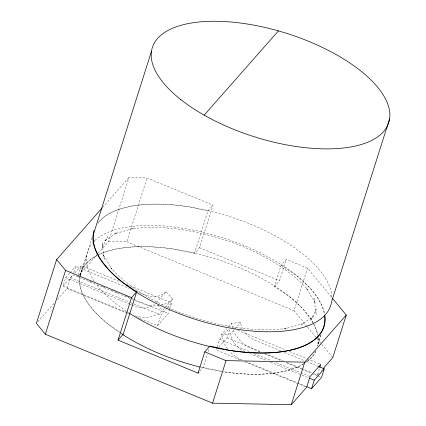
<?xml version="1.0" encoding="UTF-8"?>
<svg xmlns="http://www.w3.org/2000/svg" width="426" height="426" viewBox="0 0 426 426"><rect width="100%" height="100%" fill="white"/><g stroke="black" fill="none" stroke-linecap="round" stroke-linejoin="round"><path stroke-width="0.32" stroke-dasharray="2.13 1.6" d="M127.086 312.62L63.005 286.197L65.705 277.693L69.614 273.252M57.478 299.462L67.143 288.498L70.514 277.864L73.096 274.935M73.773 272.427L75.7 266.351L129.099 288.37M78.299 275.036L81.275 265.654L120.627 281.879M80.12 275.452L92.027 237.921M86.696 255.525L79.95 276.793A124.009 54.166 17.6 0 1 96.649 255.797M98.108 253.358L108.651 241.398L128.892 177.599L147.061 177.956L213.037 205.162L199.544 247.692L194.416 253.513L175.597 249.348A124.009 54.166 17.6 0 0 97.676 255.052M108.651 241.398L126.82 241.755L147.061 177.956M140.308 318.664L157.524 325.762L160.895 315.133L166.923 308.291M157.524 325.762L168.286 313.552L169.67 309.175M169.873 308.552L171.657 302.918L127.39 284.669M194.416 253.513L207.904 210.982L213.037 205.162M199.762 371.19L203.181 367.308L207.345 354.171M208.138 351.668L209.134 348.543M217.063 347.488L216.27 349.991L240.248 359.874M217.26 346.86L219.646 339.357L229.113 328.611M218.852 347.057L227.031 337.775L230.205 327.77M312.982 322.812A124.009 54.166 17.6 0 0 288.572 295.937L274.403 286.496L281.149 265.228L286.277 259.407L307.519 268.167L331.955 297.731M274.403 286.496L279.531 280.675L286.277 259.407M307.087 326.502L294.025 310.698L307.519 268.167M317.871 344.123L320.847 334.74M318.1 344.213L321.273 334.208M314.34 373.778L317.413 375.045L319.596 368.165M102.613 207.409L128.892 177.599M70.05 272.762L75.7 266.351M63.005 286.197L73 274.861L131.586 299.015M74.816 272.981L81.275 265.654M37.712 321.891L54.4 302.95M79.22 274.791L97.671 253.859M156.433 302.593L165.991 291.751L172.621 299.105L166.103 306.496M135.234 315.847A30.944 27.333 41.4 0 0 162.631 310.442L164.367 308.472M167.354 307.806L171.657 302.918M227.622 348.91A30.944 27.333 41.4 0 1 221.376 334.666L226.589 328.75M228.331 326.779L231.371 323.329L240.594 322.509L241.073 324.761A21.012 18.558 41.4 0 0 242.346 328.324M221.376 334.666L230.599 333.851L234.513 329.415M234.944 328.92L240.594 322.509M317.413 375.045L319.612 372.553M321.369 370.561L322.248 369.56M165.991 291.751L164.356 293.131A21.012 18.558 41.4 0 1 147.076 295.687L137.081 291.661M207.904 210.982L189.085 206.818A124.009 54.166 17.6 0 0 98.023 222.867M203.181 367.308L221.999 371.472M199.544 247.692L279.531 280.675M126.82 241.755L294.025 310.698M237.783 330.187L285.74 349.959M289.43 351.482L306.645 358.58M307.258 358.836L320.171 364.155M280.665 350.87L252.927 339.33A21.012 18.558 41.4 0 1 244.247 331.668M284.35 352.387L305.831 361.243M306.443 361.498L318.11 366.307M77.905 276.288L79.747 277.049M89.582 281.101L92.66 282.369M102.496 286.426L105.568 287.694M111.719 290.228L114.791 291.496M115.409 291.751L118.481 293.019M124.632 295.553L126.474 296.315M127.092 296.565L130.164 297.838M130.777 298.088L168.286 313.552M227.031 337.775L261.463 351.972M265.153 353.495L283.599 361.099M287.284 362.622L311.88 372.761M132.198 299.27L142.572 303.546A30.944 27.333 41.4 0 0 158.781 305.676M259.908 351.929L251.979 348.66A30.944 27.333 41.4 0 1 231.371 323.329M264.184 353.692L281.879 360.987M286.15 362.75L301.411 369.038M302.018 369.294L311.784 373.32M312.391 373.57L317.274 375.583M317.887 375.833L320.938 377.095M70.514 277.864L130.154 302.455M130.766 302.71L133.226 303.722M133.844 303.978L160.895 315.133M219.646 339.357L250.387 352.03M254.072 353.553L270.675 360.396M276.208 362.68L300.186 372.564M300.804 372.819L309.409 376.371M65.705 277.693L128.929 303.759M129.541 304.015L131.384 304.771M131.996 305.027L137.081 307.024A21.012 18.558 41.4 0 0 154.361 304.468M249.801 353.601L266.378 360.433M270.67 362.207L301.363 374.859M301.975 375.114L308.728 377.899M245.642 361.504L296.906 382.644M297.518 382.894L306.06 386.419M67.143 288.498L126.778 313.089M127.395 313.344L128.625 313.85M137.848 317.652L139.691 318.414M244.551 361.653L306.651 387.255M244.891 351.578L242.932 350.667A21.012 18.558 41.4 0 1 231.078 336.103L230.599 333.851M281.149 265.228L295.319 274.669A124.009 54.166 17.6 0 1 324.479 314.489M121.011 332.871L109.024 324.889A124.009 54.166 17.6 0 1 97.043 255.376M121.559 333.238L122.645 333.963M157.764 305.048L162.631 310.442M307.508 327.014L316.779 338.228M317.2 338.739L321.412 343.835M321.832 344.346L332.786 357.6M315.538 351.493A124.009 54.166 17.6 0 1 305.788 362.292M303.562 363.751A124.009 54.166 17.6 0 1 223.346 371.68M313.296 323.382A124.009 54.166 17.6 0 1 317.615 335.086M317.998 337.754A124.009 54.166 17.6 0 1 317.519 346.018M128.407 312.615A124.009 54.166 17.6 0 1 126.751 311.518M126.203 311.15A124.009 54.166 17.6 0 1 96.02 283.705M94.396 281.405A124.009 54.166 17.6 0 1 92.793 242.655M94.86 240.53A124.009 54.166 17.6 0 1 222.691 237.777A124.009 54.166 17.6 0 1 324.585 313.914M316.049 350.997A124.009 54.166 17.6 0 1 304.361 363.484M303.791 363.841A124.009 54.166 17.6 0 1 222.899 371.669M221.595 371.461A124.009 54.166 17.6 0 1 200.864 367.255M122.219 334.245A124.009 54.166 17.6 0 1 120.004 332.786M119.461 332.418A124.009 54.166 17.6 0 1 79.87 277.406M99.844 254.221A124.009 54.166 17.6 0 1 228.336 263.321A124.009 54.166 17.6 0 1 317.839 335.182M318.222 337.85A124.009 54.166 17.6 0 1 317.743 346.114M97.847 223.501A124.009 54.166 17.6 0 1 228.416 216.19A124.009 54.166 17.6 0 1 331.838 297.273M172.621 299.105A30.944 27.333 41.4 0 1 161.379 305.16M241.984 359.997A30.944 27.333 41.4 0 1 230.232 351.961M102.442 245.397L101.974 248.267L107.464 236.68L106.207 239.274L104.264 241.372L116.868 232.511L114.589 233.821L133.695 228.368L131.528 228.773C169.415 224.081 207.515 232.729 242.735 246.382C266.782 256.953 290.186 270.068 307.934 289.813L306.251 288.077L315.538 303.349L314.377 300.852L314.021 298.104L316.22 314.713L315.842 311.811L316.31 308.941L310.82 320.528L312.077 317.934L314.021 315.836L301.416 324.697L303.695 323.387L284.589 328.84L286.757 328.435C248.869 333.127 210.769 324.479 175.549 310.826C151.502 300.261 128.098 287.14 110.35 267.4L112.033 269.131L102.746 253.859L103.907 256.356L104.264 259.104L102.064 242.495L102.442 245.397"/><path stroke-width="0.64" d="M102.176 207.909L56.631 259.583L36.391 323.387L45.337 334.208L212.542 403.156L291.277 404.7L306.651 387.255L310.027 376.621L320.789 364.411L319.793 367.537M45.337 334.208L65.577 270.409L56.631 259.583M93.443 234.263L151.459 51.37M198.905 372.159L198.047 373.128L118.061 340.145L131.554 297.614L136.687 291.794L122.518 282.353A124.009 54.166 17.6 0 1 94.077 230.402M136.687 291.794L123.194 334.325L118.061 340.145M198.047 373.128L204.794 351.86L209.927 346.04L228.746 350.204A124.009 54.166 17.6 0 0 324.671 315.826M212.542 403.156L226.036 360.62L304.771 362.169L346.279 315.07L332.376 298.243M291.277 404.7L304.771 362.169M389.609 118.785L331.593 301.683A124.009 54.166 17.6 0 1 202.52 321.545A124.009 54.166 17.6 0 1 93.795 232.362M306.672 386.67L311.555 388.682L314.255 380.178L324.245 368.836L318.723 366.557M324.245 368.836L321.55 377.345L311.555 388.682M346.279 315.07L332.786 357.6L323.121 368.565M204.166 115.148L278.418 30.896M65.577 270.409L131.554 297.614M309.34 378.15L314.255 380.178M204.794 351.86L226.036 360.62M324.9 315.922A124.009 54.166 17.6 0 1 259.317 353.032A124.009 54.166 17.6 0 1 128.966 312.977M93.582 241.792A124.009 54.166 17.6 0 1 94.423 240.946M200.215 367.09A124.009 54.166 17.6 0 1 122.219 334.245M180.757 99.551A124.009 54.166 17.6 0 0 383.512 131.661A124.009 54.166 17.6 0 0 247.33 24.016A124.009 54.166 17.6 0 0 180.757 99.551"/></g></svg>
